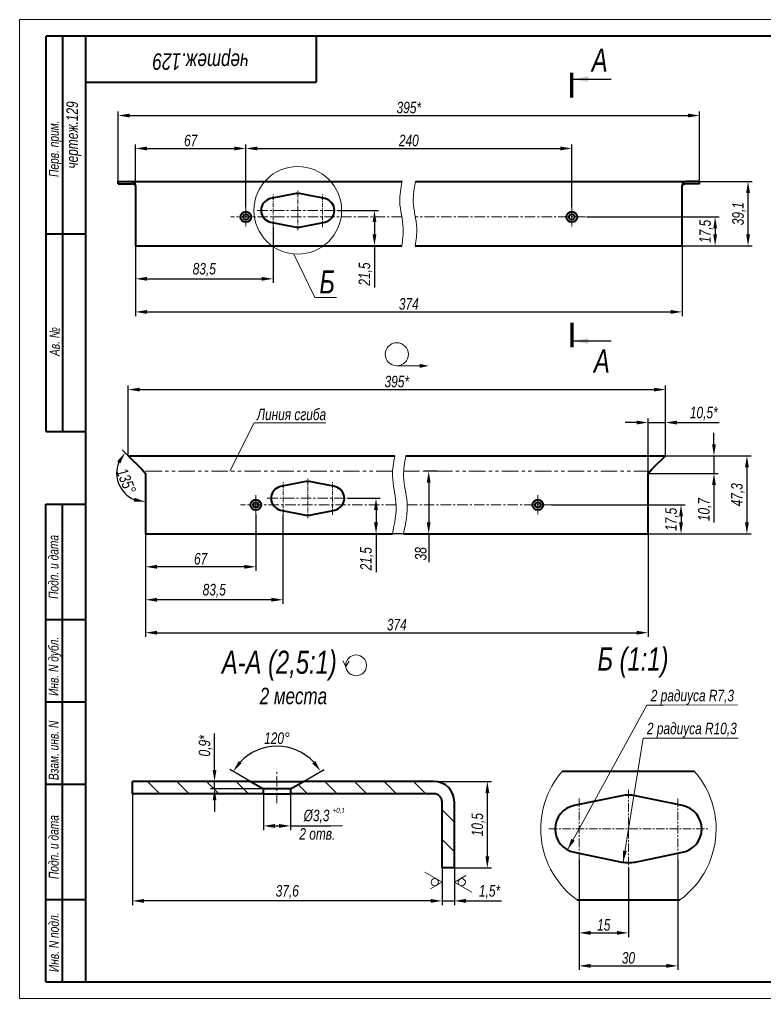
# Model space of a CAD drawing. Header units: millimetres. Extents: x 8428 to 17165, y -24193 to -22478.
# Drawn here: x 8427.6 to 8653.7, y -22774.9 to -22477.9 of the extents above; entities that cross this region are included whole.
import ezdxf

# ---------------------------------------------------------------- set-up
doc = ezdxf.new("R2010")
doc.units = ezdxf.units.MM
doc.linetypes.add('LT_04', pattern=[20, 10, -2, 2, -2, 2, -2])
doc.linetypes.add('LT_08', pattern=[10.16, 6.35, -1.27, 1.27, -1.27])
for name, color, linetype, lineweight in [('Layer_01', 3, 'Continuous', 13), ('Layer_02', 5, 'LT_04', 13), ('Layer_05', 7, 'Continuous', 40), ('Layer_08', 1, 'Continuous', 15), ('Layer_09', 6, 'Continuous', 15), ('Layer_13', 1, 'Continuous', 13), ('Layer_15', 7, 'Continuous', 40), ('Layer_20', 8, 'Continuous', 20)]:
    doc.layers.add(name, color=color, linetype=linetype, lineweight=lineweight)
doc.styles.add('Style_01', font='ARIALNI.TTF', dxfattribs={"width": 0.9, "height": 3.5})
doc.dimstyles.new('DimStyle_05', dxfattribs={"dimtxt": 3.5, "dimasz": 3.5, "dimexe": 1.25, "dimexo": 0, "dimtad": 1, "dimlfac": 2, "dimtxsty": 'Style_01', "dimcen": 0, "dimazin": 3, "dimtfac": 1, "dimtmove": 0, "dimatfit": 3})

# ---------------------------------------------------------------- blocks, each defined once
blk = doc.blocks.new('Block_146')
at = {"layer": 'Layer_05', "linetype": 'Continuous', "lineweight": 15}
for p, q in [((0, 297.18), (0, 0.18)), ((420, 297.18), (0, 297.18)), ((0, 0.18), (420, 0.18))]:
    blk.add_line(p, q, dxfattribs=at)
at = {"layer": 'Layer_05', "linetype": 'Continuous'}
for p, q in [((415, 292.18), (8.12, 292.18)), ((8.12, 172.18), (8.12, 292.18)), ((13.12, 172.18), (13.12, 292.18)), ((20, 292.18), (20, 5.18)), ((90, 292.18), (90, 278.18)), ((20, 278.18), (90, 278.18)), ((8.12, 232.18), (20, 232.18)), ((8.12, 172.18), (20, 172.18)), ((8, 5.18), (8, 150.18)), ((8, 150.18), (20, 150.18)), ((13, 5.18), (13, 150.18)), ((8, 115.18), (20, 115.18)), ((8, 90.18), (20, 90.18)), ((8, 65.18), (20, 65.18)), ((8, 30.18), (20, 30.18)), ((8, 5.18), (20, 5.18)), ((20, 5.18), (415, 5.18))]:
    blk.add_line(p, q, dxfattribs=at)
at = {"layer": 'Layer_05', "linetype": 'Continuous', "style": 'Style_01', "width": 0.9}
for s, p in [('Перв. прим.', (11.89, 249.43)), ('Ав. №', (12.16, 195.1)), ('Подп. и дата', (11.81, 121.4)), ('Инв. N дубл.', (11.82, 91.97)), ('Взам. инв. N', (11.83, 66.4)), ('Подп. и дата', (11.85, 36.4)), ('Инв. N подл.', (11.9, 8.18))]:
    blk.add_text(s, height=3, rotation=90, dxfattribs=at).set_placement(p)
blk = doc.blocks.new('*D932')
at = {"layer": 'Defpoints', "color": 0, "ltscale": 0.5, "transparency": 16777216}
for p in [(8633.97, -22507), (8457.52, -22527), (8633.97, -22527)]:
    blk.add_point(p, dxfattribs=at)
at = {"layer": 'Layer_08', "color": 0, "lineweight": -2, "ltscale": 0.5, "transparency": 16777216}
for p, q in [((8457.52, -22527), (8457.52, -22505.75)), ((8633.97, -22527), (8633.97, -22505.75)), ((8461.02, -22507), (8630.47, -22507))]:
    blk.add_line(p, q, dxfattribs=at)
at = {"layer": 'Layer_08', "color": 0, "ltscale": 0.5, "transparency": 16777216}
for points in [[(8461.02, -22506.42), (8461.02, -22507.59), (8457.52, -22507)], [(8630.47, -22506.42), (8630.47, -22507.59), (8633.97, -22507)]]:
    blk.add_solid(points, dxfattribs=at)
at = {"layer": 'Layer_08', "color": 0, "ltscale": 0.5, "transparency": 16777216, "insert": (8545.74, -22504.59), "char_height": 3.5, "attachment_point": 5, "style": 'Style_01'}
blk.add_mtext('395*', dxfattribs=at)
blk = doc.blocks.new('*D933')
at = {"layer": 'Defpoints', "color": 0, "ltscale": 0.5, "transparency": 16777216}
for p in [(8496.27, -22517), (8496.27, -22534.82), (8462.77, -22537.4)]:
    blk.add_point(p, dxfattribs=at)
at = {"layer": 'Layer_08', "color": 0, "lineweight": -2, "ltscale": 0.5, "transparency": 16777216}
for p, q in [((8462.77, -22537.4), (8462.77, -22515.75)), ((8466.27, -22517), (8492.77, -22517)), ((8496.27, -22534.82), (8496.27, -22515.75))]:
    blk.add_line(p, q, dxfattribs=at)
at = {"layer": 'Layer_08', "color": 0, "ltscale": 0.5, "transparency": 16777216}
for points in [[(8466.27, -22516.42), (8466.27, -22517.59), (8462.77, -22517)], [(8492.77, -22516.42), (8492.77, -22517.59), (8496.27, -22517)]]:
    blk.add_solid(points, dxfattribs=at)
at = {"layer": 'Layer_08', "color": 0, "ltscale": 0.5, "transparency": 16777216, "insert": (8479.52, -22514.59), "char_height": 3.5, "attachment_point": 5, "style": 'Style_01'}
blk.add_mtext('67', dxfattribs=at)
blk = doc.blocks.new('*D934')
at = {"layer": 'Defpoints', "color": 0, "ltscale": 0.5, "transparency": 16777216}
for p in [(8599.66, -22537.78), (8600.4, -22546.55), (8638.74, -22546.55)]:
    blk.add_point(p, dxfattribs=at)
at = {"layer": 'Layer_08', "color": 0, "lineweight": -2, "ltscale": 0.5, "transparency": 16777216}
for p, q in [((8599.66, -22537.78), (8639.99, -22537.78)), ((8638.74, -22541.28), (8638.74, -22543.05)), ((8600.4, -22546.55), (8639.99, -22546.55))]:
    blk.add_line(p, q, dxfattribs=at)
at = {"layer": 'Layer_08', "color": 0, "ltscale": 0.5, "transparency": 16777216}
for points in [[(8638.16, -22541.28), (8639.32, -22541.28), (8638.74, -22537.78)], [(8638.16, -22543.05), (8639.32, -22543.05), (8638.74, -22546.55)]]:
    blk.add_solid(points, dxfattribs=at)
at = {"layer": 'Layer_08', "color": 0, "ltscale": 0.5, "transparency": 16777216, "insert": (8636, -22542.17), "char_height": 3.5, "attachment_point": 5, "rotation": 90, "style": 'Style_01'}
blk.add_mtext('17,5', dxfattribs=at)
blk = doc.blocks.new('*D935')
at = {"layer": 'Defpoints', "color": 0, "ltscale": 0.5, "transparency": 16777216}
for p in [(8633.97, -22527), (8648.74, -22527), (8623.12, -22546.55)]:
    blk.add_point(p, dxfattribs=at)
at = {"layer": 'Layer_08', "color": 0, "lineweight": -2, "ltscale": 0.5, "transparency": 16777216}
for p, q in [((8633.97, -22527), (8649.99, -22527)), ((8648.74, -22543.05), (8648.74, -22530.5)), ((8623.12, -22546.55), (8649.99, -22546.55))]:
    blk.add_line(p, q, dxfattribs=at)
at = {"layer": 'Layer_08', "color": 0, "ltscale": 0.5, "transparency": 16777216}
for points in [[(8648.16, -22530.5), (8649.32, -22530.5), (8648.74, -22527)], [(8648.16, -22543.05), (8649.32, -22543.05), (8648.74, -22546.55)]]:
    blk.add_solid(points, dxfattribs=at)
at = {"layer": 'Layer_08', "color": 0, "ltscale": 0.5, "transparency": 16777216, "insert": (8646, -22536.78), "char_height": 3.5, "attachment_point": 5, "rotation": 90, "style": 'Style_01'}
blk.add_mtext('39,1', dxfattribs=at)
blk = doc.blocks.new('*D936')
at = {"layer": 'Defpoints', "color": 0, "ltscale": 0.5, "transparency": 16777216}
for p in [(8595.22, -22517), (8496.27, -22534.82), (8595.22, -22534.82)]:
    blk.add_point(p, dxfattribs=at)
at = {"layer": 'Layer_08', "color": 0, "lineweight": -2, "ltscale": 0.5, "transparency": 16777216}
for p, q in [((8496.27, -22534.82), (8496.27, -22515.75)), ((8499.77, -22517), (8591.72, -22517)), ((8595.22, -22534.82), (8595.22, -22515.75))]:
    blk.add_line(p, q, dxfattribs=at)
at = {"layer": 'Layer_08', "color": 0, "ltscale": 0.5, "transparency": 16777216}
for points in [[(8499.77, -22516.42), (8499.77, -22517.59), (8496.27, -22517)], [(8591.72, -22516.42), (8591.72, -22517.59), (8595.22, -22517)]]:
    blk.add_solid(points, dxfattribs=at)
at = {"layer": 'Layer_08', "color": 0, "ltscale": 0.5, "transparency": 16777216, "insert": (8545.74, -22514.59), "char_height": 3.5, "attachment_point": 5, "style": 'Style_01'}
blk.add_mtext('240', dxfattribs=at)
blk = doc.blocks.new('*D937')
at = {"layer": 'Defpoints', "color": 0, "ltscale": 0.5, "transparency": 16777216}
for p in [(8462.77, -22540.37), (8628.72, -22542.34), (8628.72, -22566.59)]:
    blk.add_point(p, dxfattribs=at)
at = {"layer": 'Layer_08', "color": 0, "lineweight": -2, "ltscale": 0.5, "transparency": 16777216}
for p, q in [((8462.77, -22540.37), (8462.77, -22567.84)), ((8628.72, -22542.34), (8628.72, -22567.84)), ((8466.27, -22566.59), (8625.22, -22566.59))]:
    blk.add_line(p, q, dxfattribs=at)
at = {"layer": 'Layer_08', "color": 0, "ltscale": 0.5, "transparency": 16777216}
for points in [[(8466.27, -22566.01), (8466.27, -22567.17), (8462.77, -22566.59)], [(8625.22, -22566.01), (8625.22, -22567.17), (8628.72, -22566.59)]]:
    blk.add_solid(points, dxfattribs=at)
at = {"layer": 'Layer_08', "color": 0, "ltscale": 0.5, "transparency": 16777216, "insert": (8545.74, -22564.18), "char_height": 3.5, "attachment_point": 5, "style": 'Style_01'}
blk.add_mtext('374', dxfattribs=at)
blk = doc.blocks.new('*D938')
at = {"layer": 'Defpoints', "color": 0, "ltscale": 0.5, "transparency": 16777216}
for p in [(8462.77, -22541.38), (8504.52, -22540.84), (8504.52, -22556.55)]:
    blk.add_point(p, dxfattribs=at)
at = {"layer": 'Layer_08', "color": 0, "lineweight": -2, "ltscale": 0.5, "transparency": 16777216}
for p, q in [((8462.77, -22541.38), (8462.77, -22557.8)), ((8504.52, -22540.84), (8504.52, -22557.8)), ((8466.27, -22556.55), (8501.02, -22556.55))]:
    blk.add_line(p, q, dxfattribs=at)
at = {"layer": 'Layer_08', "color": 0, "ltscale": 0.5, "transparency": 16777216}
for points in [[(8466.27, -22555.97), (8466.27, -22557.14), (8462.77, -22556.55)], [(8501.02, -22555.97), (8501.02, -22557.14), (8504.52, -22556.55)]]:
    blk.add_solid(points, dxfattribs=at)
at = {"layer": 'Layer_08', "color": 0, "ltscale": 0.5, "transparency": 16777216, "insert": (8483.64, -22553.82), "char_height": 3.5, "attachment_point": 5, "style": 'Style_01'}
blk.add_mtext('83,5', dxfattribs=at)
blk = doc.blocks.new('*D939')
at = {"layer": 'Defpoints', "color": 0, "ltscale": 0.5, "transparency": 16777216}
for p in [(8524.31, -22535.78), (8531.93, -22546.55), (8535.31, -22546.55)]:
    blk.add_point(p, dxfattribs=at)
at = {"layer": 'Layer_08', "color": 0, "lineweight": -2, "ltscale": 0.5, "transparency": 16777216}
for p, q in [((8524.31, -22535.78), (8536.56, -22535.78)), ((8535.31, -22539.28), (8535.31, -22543.05)), ((8531.93, -22546.55), (8536.56, -22546.55)), ((8535.31, -22546.55), (8535.31, -22559.18))]:
    blk.add_line(p, q, dxfattribs=at)
at = {"layer": 'Layer_08', "color": 0, "ltscale": 0.5, "transparency": 16777216}
for points in [[(8534.73, -22539.28), (8535.89, -22539.28), (8535.31, -22535.78)], [(8534.73, -22543.05), (8535.89, -22543.05), (8535.31, -22546.55)]]:
    blk.add_solid(points, dxfattribs=at)
at = {"layer": 'Layer_08', "color": 0, "ltscale": 0.5, "transparency": 16777216, "insert": (8532.58, -22555.12), "char_height": 3.5, "attachment_point": 5, "rotation": 90, "style": 'Style_01'}
blk.add_mtext('21,5', dxfattribs=at)
blk = doc.blocks.new('*D940')
at = {"layer": 'Defpoints', "color": 0, "ltscale": 0.5, "transparency": 16777216}
for p in [(8623.63, -22600.16), (8623.63, -22610.25), (8618.38, -22615.63)]:
    blk.add_point(p, dxfattribs=at)
at = {"layer": 'Layer_08', "color": 0, "lineweight": -2, "ltscale": 0.5, "transparency": 16777216}
for p, q in [((8614.88, -22600.16), (8611.38, -22600.16)), ((8618.38, -22615.63), (8618.38, -22598.91)), ((8618.38, -22600.16), (8623.63, -22600.16)), ((8623.63, -22610.25), (8623.63, -22598.91)), ((8627.13, -22600.16), (8639.95, -22600.16))]:
    blk.add_line(p, q, dxfattribs=at)
at = {"layer": 'Layer_08', "color": 0, "ltscale": 0.5, "transparency": 16777216}
for points in [[(8614.88, -22599.58), (8614.88, -22600.75), (8618.38, -22600.16)], [(8627.13, -22599.58), (8627.13, -22600.75), (8623.63, -22600.16)]]:
    blk.add_solid(points, dxfattribs=at)
at = {"layer": 'Layer_08', "color": 0, "ltscale": 0.5, "transparency": 16777216, "insert": (8635.29, -22597.43), "char_height": 3.5, "attachment_point": 5, "style": 'Style_01'}
blk.add_mtext('10,5*', dxfattribs=at)
blk = doc.blocks.new('*D941')
at = {"layer": 'Defpoints', "color": 0, "ltscale": 0.5, "transparency": 16777216}
for p in [(8623.63, -22590.16), (8460.54, -22610.25), (8623.63, -22610.25)]:
    blk.add_point(p, dxfattribs=at)
at = {"layer": 'Layer_08', "color": 0, "lineweight": -2, "ltscale": 0.5, "transparency": 16777216}
for p, q in [((8460.54, -22610.25), (8460.54, -22588.91)), ((8623.63, -22610.25), (8623.63, -22588.91)), ((8464.04, -22590.16), (8620.13, -22590.16))]:
    blk.add_line(p, q, dxfattribs=at)
at = {"layer": 'Layer_08', "color": 0, "ltscale": 0.5, "transparency": 16777216}
for points in [[(8464.04, -22589.58), (8464.04, -22590.75), (8460.54, -22590.16)], [(8620.13, -22589.58), (8620.13, -22590.75), (8623.63, -22590.16)]]:
    blk.add_solid(points, dxfattribs=at)
at = {"layer": 'Layer_08', "color": 0, "ltscale": 0.5, "transparency": 16777216, "insert": (8542.09, -22587.75), "char_height": 3.5, "attachment_point": 5, "style": 'Style_01'}
blk.add_mtext('395*', dxfattribs=at)
blk = doc.blocks.new('*D942')
at = {"layer": 'Defpoints', "color": 0, "ltscale": 0.5, "transparency": 16777216}
for p in [(8623.63, -22610.25), (8618.38, -22615.63), (8638.38, -22615.63)]:
    blk.add_point(p, dxfattribs=at)
at = {"layer": 'Layer_08', "color": 0, "lineweight": -2, "ltscale": 0.5, "transparency": 16777216}
for p, q in [((8638.38, -22606.75), (8638.38, -22603.25)), ((8623.63, -22610.25), (8639.63, -22610.25)), ((8638.38, -22610.25), (8638.38, -22615.63)), ((8618.38, -22615.63), (8639.63, -22615.63)), ((8638.38, -22619.13), (8638.38, -22630.51))]:
    blk.add_line(p, q, dxfattribs=at)
at = {"layer": 'Layer_08', "color": 0, "ltscale": 0.5, "transparency": 16777216}
for points in [[(8637.8, -22606.75), (8638.97, -22606.75), (8638.38, -22610.25)], [(8637.8, -22619.13), (8638.97, -22619.13), (8638.38, -22615.63)]]:
    blk.add_solid(points, dxfattribs=at)
at = {"layer": 'Layer_08', "color": 0, "ltscale": 0.5, "transparency": 16777216, "insert": (8635.65, -22626.57), "char_height": 3.5, "attachment_point": 5, "rotation": 90, "style": 'Style_01'}
blk.add_mtext('10,7', dxfattribs=at)
blk = doc.blocks.new('*D943')
at = {"layer": 'Defpoints', "color": 0, "ltscale": 0.5, "transparency": 16777216}
for p in [(8623.63, -22610.25), (8618.38, -22633.93), (8648.38, -22633.93)]:
    blk.add_point(p, dxfattribs=at)
at = {"layer": 'Layer_08', "color": 0, "lineweight": -2, "ltscale": 0.5, "transparency": 16777216}
for p, q in [((8623.63, -22610.25), (8649.63, -22610.25)), ((8648.38, -22613.75), (8648.38, -22630.43)), ((8618.38, -22633.93), (8649.63, -22633.93))]:
    blk.add_line(p, q, dxfattribs=at)
at = {"layer": 'Layer_08', "color": 0, "ltscale": 0.5, "transparency": 16777216}
for points in [[(8647.8, -22613.75), (8648.97, -22613.75), (8648.38, -22610.25)], [(8647.8, -22630.43), (8648.97, -22630.43), (8648.38, -22633.93)]]:
    blk.add_solid(points, dxfattribs=at)
at = {"layer": 'Layer_08', "color": 0, "ltscale": 0.5, "transparency": 16777216, "insert": (8645.65, -22622.09), "char_height": 3.5, "attachment_point": 5, "rotation": 90, "style": 'Style_01'}
blk.add_mtext('47,3', dxfattribs=at)
blk = doc.blocks.new('*D944')
at = {"layer": 'Defpoints', "color": 0, "ltscale": 0.5, "transparency": 16777216}
for p in [(8589.04, -22625.15), (8610.36, -22633.93), (8628.38, -22633.93)]:
    blk.add_point(p, dxfattribs=at)
at = {"layer": 'Layer_08', "color": 0, "lineweight": -2, "ltscale": 0.5, "transparency": 16777216}
for p, q in [((8589.04, -22625.15), (8629.63, -22625.15)), ((8628.38, -22628.65), (8628.38, -22630.43)), ((8610.36, -22633.93), (8629.63, -22633.93))]:
    blk.add_line(p, q, dxfattribs=at)
at = {"layer": 'Layer_08', "color": 0, "ltscale": 0.5, "transparency": 16777216}
for points in [[(8627.8, -22628.65), (8628.97, -22628.65), (8628.38, -22625.15)], [(8627.8, -22630.43), (8628.97, -22630.43), (8628.38, -22633.93)]]:
    blk.add_solid(points, dxfattribs=at)
at = {"layer": 'Layer_08', "color": 0, "ltscale": 0.5, "transparency": 16777216, "insert": (8625.65, -22629.54), "char_height": 3.5, "attachment_point": 5, "rotation": 90, "style": 'Style_01'}
blk.add_mtext('17,5', dxfattribs=at)
blk = doc.blocks.new('*D945')
at = {"layer": 'Defpoints', "color": 0, "ltscale": 0.5, "transparency": 16777216}
for p in [(8527.33, -22623.15), (8535.78, -22633.93), (8556.73, -22633.93)]:
    blk.add_point(p, dxfattribs=at)
at = {"layer": 'Layer_08', "color": 0, "lineweight": -2, "ltscale": 0.5, "transparency": 16777216}
for p, q in [((8527.33, -22623.15), (8537.03, -22623.15)), ((8535.78, -22626.65), (8535.78, -22630.43)), ((8556.73, -22633.93), (8534.53, -22633.93)), ((8535.78, -22633.93), (8535.78, -22645.54))]:
    blk.add_line(p, q, dxfattribs=at)
at = {"layer": 'Layer_08', "color": 0, "ltscale": 0.5, "transparency": 16777216}
for points in [[(8535.19, -22626.65), (8536.36, -22626.65), (8535.78, -22623.15)], [(8535.19, -22630.43), (8536.36, -22630.43), (8535.78, -22633.93)]]:
    blk.add_solid(points, dxfattribs=at)
at = {"layer": 'Layer_08', "color": 0, "ltscale": 0.5, "transparency": 16777216, "insert": (8533.04, -22641.49), "char_height": 3.5, "attachment_point": 5, "rotation": 90, "style": 'Style_01'}
blk.add_mtext('21,5', dxfattribs=at)
blk = doc.blocks.new('*D946')
at = {"layer": 'Defpoints', "color": 0, "ltscale": 0.5, "transparency": 16777216}
for p in [(8460.54, -22610.25), (8457.04, -22615.5), (8464.54, -22614.25), (8465.79, -22615.63), (8465.79, -22633.93)]:
    blk.add_point(p, dxfattribs=at)
at = {"layer": 'Layer_08', "color": 0, "lineweight": -2, "ltscale": 0.5, "transparency": 16777216}
blk.add_line((8460.54, -22610.25), (8458.72, -22608.43), dxfattribs=at)
blk.add_arc((8465.79, -22615.5), 8.75, 158.0696, 246.9304, dxfattribs=at)
at = {"layer": 'Layer_08', "color": 0, "ltscale": 0.5, "transparency": 16777216}
for points in [[(8457.19, -22611.91), (8458.16, -22612.55), (8459.61, -22609.31)], [(8462.48, -22622.98), (8462.25, -22624.12), (8465.79, -22624.25)]]:
    blk.add_solid(points, dxfattribs=at)
at = {"layer": 'Layer_08', "color": 0, "ltscale": 0.5, "transparency": 16777216, "insert": (8459.94, -22617.93), "char_height": 3.5, "attachment_point": 5, "rotation": 292.5, "style": 'Style_01'}
blk.add_mtext('135°', dxfattribs=at)
blk = doc.blocks.new('*D947')
at = {"layer": 'Defpoints', "color": 0, "ltscale": 0.5, "transparency": 16777216}
for p in [(8507.54, -22628.21), (8465.79, -22633.93), (8465.79, -22653.93)]:
    blk.add_point(p, dxfattribs=at)
at = {"layer": 'Layer_08', "color": 0, "lineweight": -2, "ltscale": 0.5, "transparency": 16777216}
for p, q in [((8507.54, -22628.21), (8507.54, -22655.18)), ((8465.79, -22633.93), (8465.79, -22655.18)), ((8504.04, -22653.93), (8469.29, -22653.93))]:
    blk.add_line(p, q, dxfattribs=at)
at = {"layer": 'Layer_08', "color": 0, "ltscale": 0.5, "transparency": 16777216}
for points in [[(8469.29, -22653.34), (8469.29, -22654.51), (8465.79, -22653.93)], [(8504.04, -22653.34), (8504.04, -22654.51), (8507.54, -22653.93)]]:
    blk.add_solid(points, dxfattribs=at)
at = {"layer": 'Layer_08', "color": 0, "ltscale": 0.5, "transparency": 16777216, "insert": (8486.67, -22651.19), "char_height": 3.5, "attachment_point": 5, "style": 'Style_01'}
blk.add_mtext('83,5', dxfattribs=at)
blk = doc.blocks.new('*D948')
at = {"layer": 'Defpoints', "color": 0, "ltscale": 0.5, "transparency": 16777216}
for p in [(8554.39, -22614.94), (8551.78, -22633.93), (8554.59, -22633.93)]:
    blk.add_point(p, dxfattribs=at)
at = {"layer": 'Layer_08', "color": 0, "lineweight": -2, "ltscale": 0.5, "transparency": 16777216}
for p, q in [((8554.39, -22614.94), (8550.53, -22614.94)), ((8551.78, -22618.44), (8551.78, -22630.43)), ((8554.59, -22633.93), (8550.53, -22633.93)), ((8551.78, -22633.93), (8551.78, -22642.52))]:
    blk.add_line(p, q, dxfattribs=at)
at = {"layer": 'Layer_08', "color": 0, "ltscale": 0.5, "transparency": 16777216}
for points in [[(8551.19, -22618.44), (8552.36, -22618.44), (8551.78, -22614.94)], [(8551.19, -22630.43), (8552.36, -22630.43), (8551.78, -22633.93)]]:
    blk.add_solid(points, dxfattribs=at)
at = {"layer": 'Layer_08', "color": 0, "ltscale": 0.5, "transparency": 16777216, "insert": (8549.37, -22639.97), "char_height": 3.5, "attachment_point": 5, "rotation": 90, "style": 'Style_01'}
blk.add_mtext('38', dxfattribs=at)
blk = doc.blocks.new('*D949')
at = {"layer": 'Defpoints', "color": 0, "ltscale": 0.5, "transparency": 16777216}
for p in [(8465.79, -22633.93), (8618.38, -22633.93), (8618.38, -22663.93)]:
    blk.add_point(p, dxfattribs=at)
at = {"layer": 'Layer_08', "color": 0, "lineweight": -2, "ltscale": 0.5, "transparency": 16777216}
for p, q in [((8465.79, -22633.93), (8465.79, -22665.18)), ((8618.38, -22633.93), (8618.38, -22665.18)), ((8469.29, -22663.93), (8614.88, -22663.93))]:
    blk.add_line(p, q, dxfattribs=at)
at = {"layer": 'Layer_08', "color": 0, "ltscale": 0.5, "transparency": 16777216}
for points in [[(8469.29, -22663.34), (8469.29, -22664.51), (8465.79, -22663.93)], [(8614.88, -22663.34), (8614.88, -22664.51), (8618.38, -22663.93)]]:
    blk.add_solid(points, dxfattribs=at)
at = {"layer": 'Layer_08', "color": 0, "ltscale": 0.5, "transparency": 16777216, "insert": (8542.09, -22661.51), "char_height": 3.5, "attachment_point": 5, "style": 'Style_01'}
blk.add_mtext('374', dxfattribs=at)
blk = doc.blocks.new('*D950')
at = {"layer": 'Defpoints', "color": 0, "ltscale": 0.5, "transparency": 16777216}
for p in [(8486.76, -22711.3), (8501.58, -22711.3), (8501.63, -22709.05)]:
    blk.add_point(p, dxfattribs=at)
at = {"layer": 'Layer_08', "color": 0, "lineweight": -2, "ltscale": 0.5, "transparency": 16777216}
for p, q in [((8486.76, -22705.55), (8486.76, -22694.46)), ((8501.63, -22709.05), (8485.51, -22709.05)), ((8501.58, -22711.3), (8485.51, -22711.3)), ((8486.76, -22711.3), (8486.76, -22709.05)), ((8486.76, -22714.8), (8486.76, -22718.3))]:
    blk.add_line(p, q, dxfattribs=at)
at = {"layer": 'Layer_08', "color": 0, "ltscale": 0.5, "transparency": 16777216}
for points in [[(8486.18, -22705.55), (8487.34, -22705.55), (8486.76, -22709.05)], [(8486.18, -22714.8), (8487.34, -22714.8), (8486.76, -22711.3)]]:
    blk.add_solid(points, dxfattribs=at)
at = {"layer": 'Layer_08', "color": 0, "ltscale": 0.5, "transparency": 16777216, "insert": (8484.02, -22698.26), "char_height": 3.5, "attachment_point": 5, "rotation": 90, "style": 'Style_01'}
blk.add_mtext('0,9*', dxfattribs=at)
blk = doc.blocks.new('*D951')
at = {"layer": 'Defpoints', "color": 0, "ltscale": 0.5, "transparency": 16777216}
for p in [(8510.95, -22699.29), (8497.69, -22709.05), (8501.58, -22711.3), (8509.83, -22711.3), (8513.73, -22709.05)]:
    blk.add_point(p, dxfattribs=at)
at = {"layer": 'Layer_08', "color": 0, "lineweight": -2, "ltscale": 0.5, "transparency": 16777216}
for p, q in [((8497.69, -22709.05), (8491.36, -22705.4)), ((8513.73, -22709.05), (8520.05, -22705.4))]:
    blk.add_line(p, q, dxfattribs=at)
blk.add_arc((8505.71, -22713.68), 15.31, 43.1247, 136.8753, dxfattribs=at)
at = {"layer": 'Layer_08', "color": 0, "ltscale": 0.5, "transparency": 16777216}
for points in [[(8495, -22703.56), (8494.06, -22702.87), (8492.45, -22706.03)], [(8517.35, -22702.87), (8516.42, -22703.56), (8518.97, -22706.03)]]:
    blk.add_solid(points, dxfattribs=at)
at = {"layer": 'Layer_08', "color": 0, "ltscale": 0.5, "transparency": 16777216, "insert": (8505.71, -22695.96), "char_height": 3.5, "attachment_point": 5, "style": 'Style_01'}
blk.add_mtext('120°', dxfattribs=at)
blk = doc.blocks.new('*D952')
at = {"layer": 'Defpoints', "color": 0, "ltscale": 0.5, "transparency": 16777216}
for p in [(8501.58, -22712.8), (8509.83, -22712.8), (8509.83, -22722.55)]:
    blk.add_point(p, dxfattribs=at)
at = {"layer": 'Layer_08', "color": 0, "lineweight": -2, "ltscale": 0.5, "transparency": 16777216}
for p, q in [((8501.58, -22712.8), (8501.58, -22723.8)), ((8509.83, -22712.8), (8509.83, -22723.8)), ((8505.08, -22722.55), (8506.33, -22722.55)), ((8509.83, -22722.55), (8522.11, -22722.55))]:
    blk.add_line(p, q, dxfattribs=at)
at = {"layer": 'Layer_08', "color": 0, "ltscale": 0.5, "transparency": 16777216}
for points in [[(8505.08, -22721.97), (8505.08, -22723.14), (8501.58, -22722.55)], [(8506.33, -22721.97), (8506.33, -22723.14), (8509.83, -22722.55)]]:
    blk.add_solid(points, dxfattribs=at)
at = {"layer": 'Layer_08', "color": 0, "ltscale": 0.5, "transparency": 16777216, "insert": (8517.72, -22719.7), "char_height": 3.5, "attachment_point": 5, "style": 'Style_01'}
blk.add_mtext('%%C3,3', dxfattribs=at)
blk = doc.blocks.new('*D953')
at = {"layer": 'Defpoints', "color": 0, "ltscale": 0.5, "transparency": 16777216}
for p in [(8548.65, -22709.05), (8569.58, -22709.05), (8559.58, -22735.3)]:
    blk.add_point(p, dxfattribs=at)
at = {"layer": 'Layer_08', "color": 0, "lineweight": -2, "ltscale": 0.5, "transparency": 16777216}
for p, q in [((8548.65, -22709.05), (8570.83, -22709.05)), ((8569.58, -22731.8), (8569.58, -22712.55)), ((8559.58, -22735.3), (8570.83, -22735.3))]:
    blk.add_line(p, q, dxfattribs=at)
at = {"layer": 'Layer_08', "color": 0, "ltscale": 0.5, "transparency": 16777216}
for points in [[(8569, -22712.55), (8570.17, -22712.55), (8569.58, -22709.05)], [(8569, -22731.8), (8570.17, -22731.8), (8569.58, -22735.3)]]:
    blk.add_solid(points, dxfattribs=at)
at = {"layer": 'Layer_08', "color": 0, "ltscale": 0.5, "transparency": 16777216, "insert": (8566.85, -22722.18), "char_height": 3.5, "attachment_point": 5, "rotation": 90, "style": 'Style_01'}
blk.add_mtext('10,5', dxfattribs=at)
blk = doc.blocks.new('*D954')
at = {"layer": 'Defpoints', "color": 0, "ltscale": 0.5, "transparency": 16777216}
for p in [(8555.83, -22735.3), (8559.58, -22735.3), (8559.58, -22745.3)]:
    blk.add_point(p, dxfattribs=at)
at = {"layer": 'Layer_08', "color": 0, "lineweight": -2, "ltscale": 0.5, "transparency": 16777216}
for p, q in [((8555.83, -22735.3), (8555.83, -22746.55)), ((8559.58, -22735.3), (8559.58, -22746.55)), ((8552.33, -22745.3), (8548.83, -22745.3)), ((8555.83, -22745.3), (8559.58, -22745.3)), ((8563.08, -22745.3), (8573.89, -22745.3))]:
    blk.add_line(p, q, dxfattribs=at)
at = {"layer": 'Layer_08', "color": 0, "ltscale": 0.5, "transparency": 16777216}
for points in [[(8552.33, -22744.72), (8552.33, -22745.89), (8555.83, -22745.3)], [(8563.08, -22744.72), (8563.08, -22745.89), (8559.58, -22745.3)]]:
    blk.add_solid(points, dxfattribs=at)
at = {"layer": 'Layer_08', "color": 0, "ltscale": 0.5, "transparency": 16777216, "insert": (8570.24, -22742.57), "char_height": 3.5, "attachment_point": 5, "style": 'Style_01'}
blk.add_mtext('1,5*', dxfattribs=at)
blk = doc.blocks.new('*D955')
at = {"layer": 'Defpoints', "color": 0, "ltscale": 0.5, "transparency": 16777216}
for p in [(8461.83, -22712.8), (8555.83, -22735.3), (8461.83, -22745.3)]:
    blk.add_point(p, dxfattribs=at)
at = {"layer": 'Layer_08', "color": 0, "lineweight": -2, "ltscale": 0.5, "transparency": 16777216}
for p, q in [((8461.83, -22712.8), (8461.83, -22746.55)), ((8555.83, -22735.3), (8555.83, -22746.55)), ((8552.33, -22745.3), (8465.33, -22745.3))]:
    blk.add_line(p, q, dxfattribs=at)
at = {"layer": 'Layer_08', "color": 0, "ltscale": 0.5, "transparency": 16777216}
for points in [[(8465.33, -22744.72), (8465.33, -22745.89), (8461.83, -22745.3)], [(8552.33, -22744.72), (8552.33, -22745.89), (8555.83, -22745.3)]]:
    blk.add_solid(points, dxfattribs=at)
at = {"layer": 'Layer_08', "color": 0, "ltscale": 0.5, "transparency": 16777216, "insert": (8508.83, -22742.57), "char_height": 3.5, "attachment_point": 5, "style": 'Style_01'}
blk.add_mtext('37,6', dxfattribs=at)
blk = doc.blocks.new('*D956')
at = {"layer": 'Defpoints', "color": 0, "ltscale": 0.5, "transparency": 16777216}
for p in [(8597.42, -22732.7), (8612.42, -22735.29), (8612.42, -22755.01)]:
    blk.add_point(p, dxfattribs=at)
at = {"layer": 'Layer_08', "color": 0, "lineweight": -2, "ltscale": 0.5, "transparency": 16777216}
for p, q in [((8597.42, -22732.7), (8597.42, -22756.26)), ((8612.42, -22735.29), (8612.42, -22756.26)), ((8600.92, -22755.01), (8608.92, -22755.01))]:
    blk.add_line(p, q, dxfattribs=at)
at = {"layer": 'Layer_08', "color": 0, "ltscale": 0.5, "transparency": 16777216}
for points in [[(8600.92, -22754.42), (8600.92, -22755.59), (8597.42, -22755.01)], [(8608.92, -22754.42), (8608.92, -22755.59), (8612.42, -22755.01)]]:
    blk.add_solid(points, dxfattribs=at)
at = {"layer": 'Layer_08', "color": 0, "ltscale": 0.5, "transparency": 16777216, "insert": (8604.92, -22752.6), "char_height": 3.5, "attachment_point": 5, "style": 'Style_01'}
blk.add_mtext('15', dxfattribs=at)
blk = doc.blocks.new('*D957')
at = {"layer": 'Defpoints', "color": 0, "ltscale": 0.5, "transparency": 16777216}
for p in [(8597.42, -22732.7), (8627.42, -22732.7), (8627.42, -22765.01)]:
    blk.add_point(p, dxfattribs=at)
at = {"layer": 'Layer_08', "color": 0, "lineweight": -2, "ltscale": 0.5, "transparency": 16777216}
for p, q in [((8597.42, -22732.7), (8597.42, -22766.26)), ((8627.42, -22732.7), (8627.42, -22766.26)), ((8600.92, -22765.01), (8623.92, -22765.01))]:
    blk.add_line(p, q, dxfattribs=at)
at = {"layer": 'Layer_08', "color": 0, "ltscale": 0.5, "transparency": 16777216}
for points in [[(8600.92, -22764.42), (8600.92, -22765.59), (8597.42, -22765.01)], [(8623.92, -22764.42), (8623.92, -22765.59), (8627.42, -22765.01)]]:
    blk.add_solid(points, dxfattribs=at)
at = {"layer": 'Layer_08', "color": 0, "ltscale": 0.5, "transparency": 16777216, "insert": (8612.42, -22762.6), "char_height": 3.5, "attachment_point": 5, "style": 'Style_01'}
blk.add_mtext('30', dxfattribs=at)
blk = doc.blocks.new('*D958')
at = {"layer": 'Defpoints', "color": 0, "ltscale": 0.5, "transparency": 16777216}
for p in [(8499.29, -22628.11), (8465.79, -22631.33), (8465.79, -22643.93)]:
    blk.add_point(p, dxfattribs=at)
at = {"layer": 'Layer_08', "color": 0, "lineweight": -2, "ltscale": 0.5, "transparency": 16777216}
for p, q in [((8499.29, -22628.11), (8499.29, -22645.18)), ((8465.79, -22631.33), (8465.79, -22645.18)), ((8495.79, -22643.93), (8469.29, -22643.93))]:
    blk.add_line(p, q, dxfattribs=at)
at = {"layer": 'Layer_08', "color": 0, "ltscale": 0.5, "transparency": 16777216}
for points in [[(8469.29, -22643.34), (8469.29, -22644.51), (8465.79, -22643.93)], [(8495.79, -22643.34), (8495.79, -22644.51), (8499.29, -22643.93)]]:
    blk.add_solid(points, dxfattribs=at)
at = {"layer": 'Layer_08', "color": 0, "ltscale": 0.5, "transparency": 16777216, "insert": (8482.54, -22641.51), "char_height": 3.5, "attachment_point": 5, "style": 'Style_01'}
blk.add_mtext('67', dxfattribs=at)

msp = doc.modelspace()

# ---------------------------------------------------------------- hatches: boundary and pattern name
at = {"linetype": 'Continuous', "lineweight": 18}
h = msp.add_hatch(dxfattribs=at)
h.set_pattern_fill('ANSI31', scale=2, angle=-90, style=0)
h.paths.add_polyline_path([(8461.8337, -22709.0525), (8461.8337, -22712.8025), (8501.5837, -22712.8025), (8501.5837, -22711.3025), (8497.6866, -22709.0525)], flags=0)
h = msp.add_hatch(dxfattribs=at)
h.set_pattern_fill('ANSI31', scale=2, angle=-90, style=0)
edge = h.paths.add_edge_path(flags=0)
edge.add_line((8555.8337, -22735.3025), (8559.5837, -22735.3025))
edge.add_line((8559.5837, -22735.3025), (8559.5837, -22715.3025))
edge.add_arc((8553.3337, -22715.3025), 6.25, 360, 450)
edge.add_line((8553.3337, -22709.0525), (8513.7308, -22709.0525))
edge.add_line((8513.7308, -22709.0525), (8509.8337, -22711.3025))
edge.add_line((8509.8337, -22711.3025), (8509.8337, -22712.8025))
edge.add_line((8509.8337, -22712.8025), (8553.3337, -22712.8025))
edge.add_arc((8553.3337, -22715.3025), 2.5, 0, 90, ccw=False)
edge.add_line((8555.8337, -22715.3025), (8555.8337, -22735.3025))

# ---------------------------------------------------------------- linework, layer by layer
at = {"layer": 'Layer_01'}
msp.add_line((8542.0894, -22582.9486), (8548.9931, -22582.9562), dxfattribs=at)
msp.add_circle((8542.0894, -22579.4435), 3.5051, dxfattribs=at)
msp.add_solid([(8548.9933, -22583.5716), (8551.8143, -22582.9601), (8548.9928, -22582.3407)], dxfattribs=at)
at = {"layer": 'Layer_02', "color": 4, "ltscale": 0.5}
for p, q in [((8540.8147, -22614.9383), (8465.1688, -22614.9383)), ((8619.01, -22614.9383), (8544.1772, -22614.9383))]:
    msp.add_line(p, q, dxfattribs=at)
at = {"layer": 'Layer_08', "linetype": 'Continuous', "lineweight": 13, "ltscale": 0.5}
for p, q in [((8618.0475, -22685.9074), (8597.4187, -22723.4574)), ((8623.0624, -22685.9074), (8618.0475, -22685.9074)), ((8616.8634, -22695.9074), (8612.4187, -22723.4574)), ((8645.7284, -22695.9074), (8616.8634, -22695.9074))]:
    msp.add_line(p, q, dxfattribs=at)
at = {"layer": 'Layer_08', "ltscale": 0.5}
for p, q in [((8618.0475, -22685.9074), (8645.5496, -22685.8324)), ((8522.1063, -22722.5525), (8525.6525, -22722.5525)), ((8597.4187, -22723.4574), (8593.9279, -22729.8117)), ((8612.4187, -22723.4574), (8610.7862, -22733.5766))]:
    msp.add_line(p, q, dxfattribs=at)
for points in [[(8595.1018, -22726.4632), (8596.1244, -22727.025), (8593.9279, -22729.8117)], [(8610.7677, -22730.0283), (8611.9195, -22730.2142), (8610.7862, -22733.5766)]]:
    msp.add_solid(points, dxfattribs=at)
at = {"layer": 'Layer_09', "linetype": 'LT_08', "ltscale": 0.2}
for p, q in [((8512.0172, -22541.8357), (8512.0172, -22529.7211)), ((8504.5178, -22540.8351), (8504.5178, -22530.7218)), ((8519.5178, -22540.8351), (8519.5178, -22530.7218)), ((8496.2678, -22534.8166), (8496.2678, -22540.7402)), ((8595.2219, -22534.8166), (8595.2219, -22540.7402)), ((8507.5438, -22628.2072), (8507.5438, -22618.0939)), ((8515.0433, -22629.2078), (8515.0433, -22617.0932)), ((8522.5438, -22628.2072), (8522.5438, -22618.0939)), ((8499.2938, -22622.1887), (8499.2938, -22628.1123)), ((8584.885, -22622.1887), (8584.885, -22628.1123))]:
    msp.add_line(p, q, dxfattribs=at)
at = {"layer": 'Layer_09', "linetype": 'LT_08', "ltscale": 0.5}
for p, q in [((8499.7277, -22535.7784), (8524.3067, -22535.7784)), ((8543.6074, -22537.7784), (8491.6607, -22537.7784)), ((8599.3805, -22537.7784), (8547.7146, -22537.7784)), ((8541.8759, -22625.1505), (8494.6867, -22625.1505)), ((8502.7538, -22623.1505), (8527.3328, -22623.1505)), ((8589.0435, -22625.1505), (8545.2384, -22625.1505)), ((8505.7087, -22715.671), (8505.7087, -22705.4874))]:
    msp.add_line(p, q, dxfattribs=at)
at = {"layer": 'Layer_09'}
for q in [(8525.752, -22672.4333), (8527.6637, -22672.5651)]:
    msp.add_line((8526.5949, -22674.1368), q, dxfattribs=at)
at = {"layer": 'Layer_09', "linetype": 'LT_08', "ltscale": 0.4}
for p, q in [((8597.4187, -22714.2161), (8597.4187, -22732.6987)), ((8612.4187, -22711.6236), (8612.4187, -22735.2912)), ((8627.4187, -22714.2161), (8627.4187, -22732.6987)), ((8588.2954, -22723.4574), (8636.7309, -22723.4574))]:
    msp.add_line(p, q, dxfattribs=at)
at = {"layer": 'Layer_09', "lineweight": 13, "ltscale": 0.303109}
for p, q in [((8555.8337, -22739.635), (8550.5837, -22736.6039)), ((8559.5837, -22739.635), (8564.8337, -22742.6661))]:
    msp.add_line(p, q, dxfattribs=at)
at = {"layer": 'Layer_09', "lineweight": 13, "ltscale": 0.141451}
for p, q in [((8559.5837, -22739.635), (8563.0837, -22737.6143)), ((8555.8337, -22739.635), (8552.3337, -22741.6557))]:
    msp.add_line(p, q, dxfattribs=at)
at = {"layer": 'Layer_09'}
for points in [[(8510.8291, -22549.0304), (8517.2542, -22562.2521)], [(8517.2542, -22562.2521), (8523.7808, -22562.2521)], [(8498.7944, -22600.2511), (8491.4454, -22614.9383)], [(8520.4982, -22600.2511), (8498.7944, -22600.2511)]]:
    msp.add_lwpolyline(points, dxfattribs=at)
for centre, radius in [((8512.0178, -22535.7784), 13.3052), ((8529.7395, -22673.8452), 3.1589)]:
    msp.add_circle(centre, radius, dxfattribs=at)
at = {"layer": 'Layer_09', "lineweight": 13}
for centre in [(8553.6045, -22739.6261), (8561.813, -22739.6439)]:
    msp.add_circle(centre, 1.0981, dxfattribs=at)
at = {"layer": 'Layer_09'}
for start, end in [(138.737041, 234.079611), (0.000007, 41.262975), (305.920387, 359.999982)]:
    msp.add_arc((8612.4187, -22723.4574), 26.6104, start, end, dxfattribs=at)
for points, knots in [([(8543.6913, -22527.0034), (8543.3026, -22529.0531), (8542.4026, -22533.7983), (8544.5044, -22540.2838), (8543.8453, -22544.7711), (8543.5835, -22546.5534)], [0, 0, 0, 0, 6.18527519, 14.31998199, 19.67973654, 19.67973654, 19.67973654, 19.67973654]), ([(8547.7985, -22527.0034), (8547.4097, -22529.0531), (8546.5098, -22533.7983), (8548.6116, -22540.2838), (8547.9525, -22544.7711), (8547.6907, -22546.5534)], [0, 0, 0, 0, 6.18527519, 14.31998199, 19.67973654, 19.67973654, 19.67973654, 19.67973654]), ([(8541.4959, -22610.2511), (8541.1146, -22612.3002), (8540.232, -22617.0443), (8542.6069, -22624.9142), (8541.4141, -22630.7681), (8540.7707, -22633.9255)], [0, 0, 0, 0, 6.18527519, 14.31998199, 23.84536757, 23.84536757, 23.84536757, 23.84536757]), ([(8544.8584, -22610.2511), (8544.4772, -22612.3002), (8543.5946, -22617.0443), (8545.9694, -22624.9142), (8544.7766, -22630.7681), (8544.1333, -22633.9255)], [0, 0, 0, 0, 6.18527519, 14.31998199, 23.84536757, 23.84536757, 23.84536757, 23.84536757])]:
    msp.add_open_spline(points, degree=3, knots=knots, dxfattribs=at)
at = {"layer": 'Layer_15', "linetype": 'Continuous'}
for p, q in [((8457.5178, -22527.7534), (8457.5178, -22527.0034)), ((8457.5178, -22527.0034), (8461.5178, -22527.0034)), ((8461.5178, -22527.0034), (8543.6913, -22527.0034)), ((8547.7985, -22527.0034), (8629.9719, -22527.0034)), ((8633.9719, -22527.0034), (8629.9719, -22527.0034)), ((8633.9719, -22527.7534), (8633.9719, -22527.0034)), ((8457.5178, -22527.7534), (8461.5178, -22527.7534)), ((8462.7678, -22528.2534), (8462.7678, -22546.5534)), ((8628.7219, -22546.5534), (8628.7219, -22528.2534)), ((8633.9719, -22527.7534), (8629.9719, -22527.7534)), ((8510.9928, -22530.757), (8503.7928, -22532.2267)), ((8520.2428, -22532.2267), (8513.0428, -22530.757)), ((8503.7928, -22539.3302), (8510.9928, -22540.7999)), ((8513.0428, -22540.7999), (8520.2428, -22539.3302)), ((8462.7678, -22546.5534), (8543.5835, -22546.5534)), ((8547.6907, -22546.5534), (8628.7219, -22546.5534)), ((8460.5438, -22610.2511), (8464.5438, -22614.2511)), ((8460.5438, -22610.2511), (8541.4959, -22610.2511)), ((8544.8584, -22610.2511), (8623.635, -22610.2511)), ((8623.635, -22610.2511), (8619.635, -22614.2511)), ((8464.5438, -22614.2511), (8465.7938, -22615.6255)), ((8465.7938, -22615.6255), (8465.7938, -22633.9255)), ((8618.385, -22615.6255), (8619.635, -22614.2511)), ((8618.385, -22633.9255), (8618.385, -22615.6255)), ((8514.0188, -22618.1291), (8506.8188, -22619.5988)), ((8523.2688, -22619.5988), (8516.0688, -22618.1291)), ((8506.8188, -22626.7023), (8514.0188, -22628.172)), ((8516.0688, -22628.172), (8523.2688, -22626.7023)), ((8465.7938, -22633.9255), (8540.7707, -22633.9255)), ((8544.1333, -22633.9255), (8618.385, -22633.9255)), ((8592.4159, -22705.9074), (8632.4215, -22705.9074)), ((8497.6866, -22709.0525), (8461.8337, -22709.0525)), ((8461.8337, -22712.8025), (8461.8337, -22709.0525)), ((8497.6866, -22709.0525), (8501.5837, -22711.3025)), ((8497.6866, -22709.0525), (8513.7308, -22709.0525)), ((8501.5837, -22712.8025), (8501.5837, -22711.3025)), ((8509.8337, -22711.3025), (8501.5837, -22711.3025)), ((8509.8337, -22711.3025), (8513.7308, -22709.0525)), ((8509.8337, -22711.3025), (8509.8337, -22712.8025)), ((8553.3337, -22709.0525), (8513.7308, -22709.0525)), ((8501.5837, -22712.8025), (8461.8337, -22712.8025)), ((8501.5837, -22712.8025), (8509.8337, -22712.8025)), ((8553.3337, -22712.8025), (8509.8337, -22712.8025)), ((8610.3687, -22713.4145), (8595.9687, -22716.3539)), ((8628.8687, -22716.3539), (8614.4687, -22713.4145)), ((8555.8337, -22735.3025), (8555.8337, -22715.3025)), ((8559.5837, -22735.3025), (8559.5837, -22715.3025)), ((8595.9687, -22730.5609), (8610.3687, -22733.5003)), ((8614.4687, -22733.5003), (8628.8687, -22730.5609)), ((8559.5837, -22735.3025), (8555.8337, -22735.3025)), ((8596.8074, -22745.0074), (8628.03, -22745.0074))]:
    msp.add_line(p, q, dxfattribs=at)
for centre, radius in [((8496.2678, -22537.7784), 1.6044), ((8595.2219, -22537.7784), 1.6044), ((8496.2678, -22537.7784), 0.825), ((8595.2219, -22537.7784), 0.825), ((8499.2938, -22625.1505), 1.6044), ((8499.2938, -22625.1505), 0.825), ((8584.885, -22625.1505), 1.6044), ((8584.885, -22625.1505), 0.825)]:
    msp.add_circle(centre, radius, dxfattribs=at)
for centre, radius, start, end in [((8461.5178, -22528.2534), 1.25, 0, 90), ((8629.9719, -22528.2534), 1.25, 90, 180), ((8504.5178, -22535.7784), 3.625, 101.536959, 258.463041), ((8512.0178, -22535.7784), 5.125, 78.463041, 101.536959), ((8519.5178, -22535.7784), 3.625, 281.536959, 78.463041), ((8512.0178, -22535.7784), 5.125, 258.463041, 281.536959), ((8515.0438, -22623.1505), 5.125, 78.463041, 101.536959), ((8507.5438, -22623.1505), 3.625, 101.536959, 258.463041), ((8522.5438, -22623.1505), 3.625, 281.536959, 78.463041), ((8515.0438, -22623.1505), 5.125, 258.463041, 281.536959), ((8553.3337, -22715.3025), 6.25, 0, 90), ((8553.3337, -22715.3025), 2.5, 0, 90), ((8612.4187, -22723.4574), 10.25, 78.463047, 101.536953), ((8597.4187, -22723.4574), 7.25, 101.537016, 258.462984), ((8627.4187, -22723.4574), 7.25, 281.536944, 78.463056), ((8612.4187, -22723.4574), 10.25, 258.463047, 281.536953)]:
    msp.add_arc(centre, radius, start, end, dxfattribs=at)
for centre, start_param, end_param in [((8461.5178, -22528.2534), 0, 1.57079633), ((8629.9719, -22528.2534), 1.57079633, 3.14159265)]:
    msp.add_ellipse(centre, major_axis=(1.25, 0), ratio=0.4, start_param=start_param, end_param=end_param, dxfattribs=at)
at = {"layer": 'Layer_20', "lineweight": 70}
for p, q in [((8595.2219, -22501.5013), (8595.2219, -22494.0619)), ((8595.2219, -22569.8755), (8595.2219, -22577.3149))]:
    msp.add_line(p, q, dxfattribs=at)

# ---------------------------------------------------------------- block references
at = {"layer": 'Layer_05'}
msp.add_blockref('Block_146', (8427.5641, -22775.0743), dxfattribs=at)

# ---------------------------------------------------------------- texts
at = {"layer": 'Layer_01', "style": 'Style_01', "width": 0.9}
for p in [(8601.2824, -22493.6795), (8601.9438, -22584.9804)]:
    msp.add_text('А', height=7, dxfattribs=at).set_placement(p)
at = {"layer": 'Layer_01', "attachment_point": 5, "style": 'Style_01'}
for insert, char_height, width, rotation in [((8482.5641, -22489.8924), 5, 70, 180), ((8444.0641, -22512.8924), 3.5, 60, 90)]:
    msp.add_mtext('чертеж.129', dxfattribs=dict(at, insert=insert, char_height=char_height, width=width, rotation=rotation))
at = {"layer": 'Layer_01', "attachment_point": 1, "style": 'Style_01'}
for s, insert, char_height in [('Б', (8518.5892, -22553.9876), 7), ('А-А (2,5:1)', (8488.9726, -22669.3858), 7), ('Б (1:1)', (8603.0312, -22668.4131), 7), ('2 места', (8500.4804, -22680.6201), 5)]:
    msp.add_mtext(s, dxfattribs=dict(at, insert=insert, char_height=char_height))
at = {"layer": 'Layer_01', "insert": (8520.6405, -22599.4862), "char_height": 3.5, "width": 97.569112, "attachment_point": 9, "style": 'Style_01'}
msp.add_mtext('Линия сгиба', dxfattribs=at)
at = {"layer": 'Layer_08', "ltscale": 0.5, "char_height": 3.5, "attachment_point": 5, "style": 'Style_01'}
for s, insert in [('2 радиуса R7,3', (8631.8293, -22683.5324)), ('2 радиуса R10,3', (8631.6663, -22693.5026)), ('2 отв.', (8517.9633, -22724.9962))]:
    msp.add_mtext(s, dxfattribs=dict(at, insert=insert))
at = {"layer": 'Layer_13', "style": 'Style_01', "width": 0.9}
msp.add_text('+0,1', height=1.5, dxfattribs=at).set_placement((8522.5613, -22718.572))

# ---------------------------------------------------------------- dimensions: what is measured, and where the dimension line sits
at = {"layer": 'Layer_08', "ltscale": 0.5}
for base, p1, p2, text, picture, middle in [((8633.9719, -22507.0034), (8457.5178, -22527.0034), (8633.9719, -22527.0034), '395*', '*D932', (8545.7449, -22504.5914)), ((8595.2219, -22517.0034), (8496.2678, -22534.8166), (8595.2219, -22534.8166), '240', '*D936', (8545.7449, -22514.5914)), ((8628.7219, -22566.5912), (8462.7678, -22540.3657), (8628.7219, -22542.3402), '374', '*D937', (8545.7449, -22564.1792)), ((8623.635, -22590.164), (8460.5438, -22610.2511), (8623.635, -22610.2511), '395*', '*D941', (8542.0894, -22587.752)), ((8623.635, -22600.164), (8618.385, -22615.6255), (8623.635, -22610.2511), '<>*', '*D940', (8635.2931, -22597.4285)), ((8618.385, -22663.9255), (8465.7938, -22633.9255), (8618.385, -22633.9255), '374', '*D949', (8542.0894, -22661.5135)), ((8461.8337, -22745.3025), (8555.8337, -22735.3025), (8461.8337, -22712.8025), '37,6', '*D955', (8508.8337, -22742.567)), ((8559.5837, -22745.3025), (8555.8337, -22735.3025), (8559.5837, -22735.3025), '1,5*', '*D954', (8570.2384, -22742.567)), ((8612.4187, -22755.0074), (8597.4187, -22732.6987), (8612.4187, -22735.2912), '15', '*D956', (8604.9187, -22752.5954)), ((8627.4187, -22765.0074), (8597.4187, -22732.6987), (8627.4187, -22732.6987), '30', '*D957', (8612.4187, -22762.5954))]:
    dim = msp.add_linear_dim(base=base, p1=p1, p2=p2, text=text, dimstyle='DimStyle_05', dxfattribs=at)
    dim.commit()
    dim.dimension.update_dxf_attribs({"geometry": picture, "text_midpoint": middle})
for base, p1, p2, picture, middle in [((8496.2678, -22517.0034), (8462.7678, -22537.4034), (8496.2678, -22534.8166), '*D933', (8479.5178, -22514.5914)), ((8504.5178, -22556.5534), (8462.7678, -22541.3785), (8504.5178, -22540.8351), '*D938', (8483.6428, -22553.8179)), ((8465.7938, -22643.9255), (8499.2938, -22628.1123), (8465.7938, -22631.3291), '*D958', (8482.5438, -22641.5135)), ((8465.7938, -22653.9255), (8507.5438, -22628.2072), (8465.7938, -22633.9255), '*D947', (8486.6688, -22651.19))]:
    dim = msp.add_linear_dim(base=base, p1=p1, p2=p2, dimstyle='DimStyle_05', dxfattribs=at)
    dim.commit()
    dim.dimension.update_dxf_attribs({"geometry": picture, "text_midpoint": middle})
dim = msp.add_linear_dim(base=(8648.7396, -22527.0034), p1=(8623.1163, -22546.5534), p2=(8633.9719, -22527.0034), angle=90, dimstyle='DimStyle_05', dxfattribs=at)
dim.commit()
dim.dimension.update_dxf_attribs({"geometry": '*D935', "text_midpoint": (8646.0041, -22536.7784)})
for base, p1, p2, text, picture, middle in [((8535.3115, -22546.5534), (8524.3067, -22535.7784), (8531.9296, -22546.5534), '21,5', '*D939', (8535.3115, -22555.1166)), ((8551.7781, -22633.9255), (8554.3906, -22614.9383), (8554.5908, -22633.9255), '38', '*D948', (8551.7781, -22639.9725)), ((8535.777, -22633.9255), (8527.3328, -22623.1505), (8556.7314, -22633.9255), '21,5', '*D945', (8535.777, -22641.4852)), ((8486.7585, -22711.3025), (8501.6279, -22709.0525), (8501.5837, -22711.3025), '0,9*', '*D950', (8486.7585, -22698.2581))]:
    dim = msp.add_linear_dim(base=base, p1=p1, p2=p2, angle=90, text=text, dimstyle='DimStyle_05', dxfattribs=at)
    dim.commit()
    dim.dimension.update_dxf_attribs({"geometry": picture, "text_midpoint": middle, "dimtype": 160})
for base, p1, p2, text, picture, middle in [((8638.7396, -22546.5534), (8599.6567, -22537.7784), (8600.4038, -22546.5534), '17,5', '*D934', (8636.0041, -22542.1659)), ((8638.385, -22615.6255), (8623.635, -22610.2511), (8618.385, -22615.6255), '10,7', '*D942', (8635.6495, -22626.5671)), ((8648.385, -22633.9255), (8623.635, -22610.2511), (8618.385, -22633.9255), '47,3', '*D943', (8645.6495, -22622.0883)), ((8628.385, -22633.9255), (8589.0435, -22625.1505), (8610.357, -22633.9255), '17,5', '*D944', (8625.6495, -22629.538)), ((8569.5837, -22709.0525), (8559.5837, -22735.3025), (8548.6477, -22709.0525), '10,5', '*D953', (8566.8482, -22722.1775))]:
    dim = msp.add_linear_dim(base=base, p1=p1, p2=p2, angle=90, text=text, dimstyle='DimStyle_05', dxfattribs=at)
    dim.commit()
    dim.dimension.update_dxf_attribs({"geometry": picture, "text_midpoint": middle})
dim = msp.add_angular_dim_2l(base=(8457.0422, -22615.5011), line1=((8460.5438, -22610.2511), (8464.5438, -22614.2511)), line2=((8465.7938, -22615.6255), (8465.7938, -22633.9255)), dimstyle='DimStyle_05', dxfattribs=at)
dim.commit()
dim.dimension.update_dxf_attribs({"geometry": '*D946', "text_midpoint": (8457.7084, -22618.8502), "dimtype": 162})
dim = msp.add_angular_dim_2l(base=(8510.946, -22699.2948), line1=((8509.8337, -22711.3025), (8513.7308, -22709.0525)), line2=((8497.6866, -22709.0525), (8501.5837, -22711.3025)), dimstyle='DimStyle_05', dxfattribs=at)
dim.commit()
dim.dimension.update_dxf_attribs({"geometry": '*D951', "text_midpoint": (8505.7087, -22695.9593)})
dim = msp.add_linear_dim(base=(8509.8337, -22722.5525), p1=(8501.5837, -22712.8025), p2=(8509.8337, -22712.8025), text='%%C3,3', dimstyle='DimStyle_05', dxfattribs=at)
dim.commit()
dim.dimension.update_dxf_attribs({"geometry": '*D952', "text_midpoint": (8517.72, -22722.5525), "dimtype": 160})

# ---------------------------------------------------------------- leaders
at = {"layer": 'Layer_20'}
for points in [[(8595.2219, -22495.9621), (8607.2219, -22495.9621)], [(8595.2219, -22575.4146), (8607.2219, -22575.4146)]]:
    msp.add_leader(points, dimstyle='DimStyle_05', override={"dimasz": 5, "dimclrd": 6}, dxfattribs=at)

doc.saveas('drawing.dxf')
